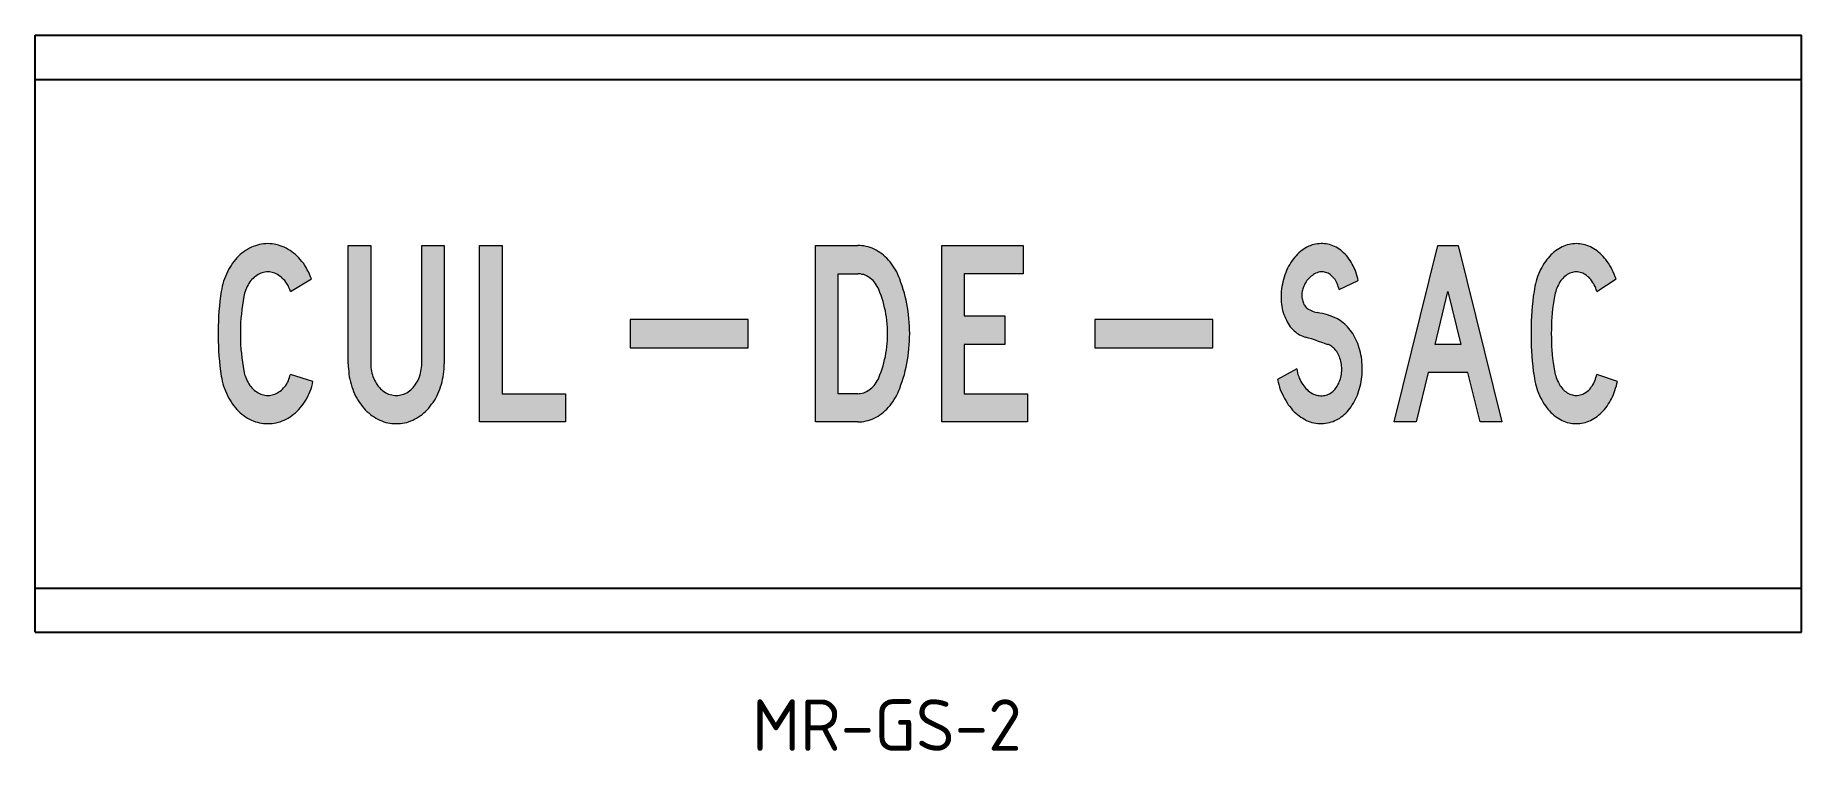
# Model space of a CAD drawing. Extents: x 142 to 262, y -233 to -185.
import ezdxf

# ---------------------------------------------------------------- set-up
doc = ezdxf.new("R2010")
doc.units = 0
doc.header["$LTSCALE"] = 12
doc.header["$MEASUREMENT"] = 0
doc.layers.get('0').update_dxf_attribs({"linetype": 'CONTINUOUS'})
doc.layers.add('L25', color=1, linetype='CONTINUOUS')
doc.layers.add('T50', color=7, linetype='CONTINUOUS')
doc.styles.add('ISO', font='ISO3098B')

msp = doc.modelspace()

# ---------------------------------------------------------------- hatches: boundary and pattern name
at = {"layer": 'L25'}
h = msp.add_hatch(color=256, dxfattribs=at)
h.paths.add_polyline_path([(238.6, -205.7), (236.86, -205.7), (237.73, -202.1)], flags=16)
h.paths.add_polyline_path([(234.08, -210.97), (237.04, -198.98), (238.43, -198.98), (241.4, -210.97), (239.91, -210.97), (239.09, -207.62), (236.38, -207.62), (235.56, -210.97)])
h.paths.add_polyline_path([(213.75, -205.93), (221.75, -205.93), (221.75, -204.02), (213.75, -204.02)])
h.paths.add_polyline_path([(203.35, -198.98), (208.87, -198.98), (208.87, -200.9), (204.87, -200.9), (204.87, -203.77), (207.63, -203.77), (207.63, -205.7), (204.87, -205.7), (204.87, -209.06), (209.16, -209.06), (209.16, -210.97), (203.35, -210.97)])
h.paths.add_polyline_path([(182.18, -205.93), (190.18, -205.93), (190.18, -204.02), (182.18, -204.02)])
h.paths.add_polyline_path([(171.94, -198.98), (173.47, -198.98), (173.47, -209.06), (177.78, -209.06), (177.78, -210.97), (171.94, -210.97)])
h.paths.add_polyline_path([(246.45, -198.85), (246.32, -198.86), (246.2, -198.87), (246.08, -198.89), (245.96, -198.91), (245.84, -198.94), (245.72, -198.98), (245.61, -199.03), (245.49, -199.08), (245.37, -199.13), (245.26, -199.2), (245.15, -199.27), (245.04, -199.35), (244.93, -199.43), (244.83, -199.52), (244.73, -199.62), (244.63, -199.72), (244.53, -199.83), (244.44, -199.93), (244.35, -200.06), (244.26, -200.19), (244.18, -200.33), (244.1, -200.47), (244.02, -200.62), (243.95, -200.77), (243.89, -200.92), (243.82, -201.08), (243.77, -201.24), (243.72, -201.41), (243.68, -201.58), (243.63, -201.75), (243.6, -201.92), (243.58, -202.1), (243.53, -202.43), (243.49, -202.77), (243.46, -203.11), (243.43, -203.44), (243.41, -203.79), (243.39, -204.12), (243.38, -204.47), (243.38, -204.8), (243.38, -205.15), (243.38, -205.49), (243.39, -205.83), (243.41, -206.17), (243.43, -206.5), (243.46, -206.85), (243.49, -207.18), (243.53, -207.52), (243.58, -207.86), (243.6, -208.03), (243.63, -208.21), (243.68, -208.38), (243.72, -208.54), (243.77, -208.71), (243.82, -208.87), (243.89, -209.03), (243.95, -209.18), (244.02, -209.34), (244.1, -209.48), (244.18, -209.62), (244.26, -209.76), (244.35, -209.89), (244.44, -210.02), (244.53, -210.13), (244.63, -210.23), (244.73, -210.33), (244.83, -210.43), (244.93, -210.52), (245.04, -210.61), (245.15, -210.68), (245.26, -210.75), (245.37, -210.82), (245.49, -210.87), (245.61, -210.92), (245.72, -210.97), (245.84, -211.01), (245.96, -211.04), (246.08, -211.06), (246.2, -211.08), (246.32, -211.09), (246.45, -211.09), (246.57, -211.09), (246.69, -211.08), (246.81, -211.06), (246.93, -211.04), (247.05, -211.01), (247.17, -210.97), (247.3, -210.92), (247.41, -210.87), (247.52, -210.82), (247.64, -210.75), (247.75, -210.68), (247.86, -210.61), (247.96, -210.52), (248.07, -210.43), (248.17, -210.33), (248.27, -210.23), (248.36, -210.13), (248.45, -210.02), (248.54, -209.9), (248.62, -209.78), (248.7, -209.66), (248.77, -209.53), (248.84, -209.4), (248.91, -209.26), (248.97, -209.12), (249.02, -208.98), (249.07, -208.83), (249.12, -208.68), (249.17, -208.53), (249.21, -208.37), (249.24, -208.22), (247.84, -207.74), (247.82, -207.85), (247.78, -207.96), (247.75, -208.08), (247.71, -208.19), (247.66, -208.3), (247.61, -208.39), (247.56, -208.49), (247.49, -208.57), (247.43, -208.66), (247.36, -208.74), (247.29, -208.81), (247.21, -208.88), (247.14, -208.94), (247.05, -208.99), (246.97, -209.04), (246.89, -209.08), (246.8, -209.11), (246.72, -209.14), (246.63, -209.16), (246.54, -209.17), (246.45, -209.18), (246.36, -209.17), (246.27, -209.16), (246.18, -209.14), (246.1, -209.11), (246.01, -209.08), (245.92, -209.04), (245.84, -208.99), (245.76, -208.94), (245.68, -208.88), (245.61, -208.81), (245.54, -208.74), (245.47, -208.66), (245.4, -208.57), (245.34, -208.49), (245.28, -208.39), (245.23, -208.29), (245.17, -208.19), (245.13, -208.08), (245.09, -207.96), (245.05, -207.85), (245.02, -207.74), (244.99, -207.62), (244.97, -207.5), (244.92, -207.22), (244.88, -206.94), (244.84, -206.66), (244.82, -206.38), (244.79, -206.1), (244.77, -205.83), (244.76, -205.54), (244.76, -205.26), (244.75, -204.97), (244.76, -204.7), (244.76, -204.41), (244.77, -204.13), (244.79, -203.85), (244.82, -203.57), (244.84, -203.29), (244.88, -203.01), (244.92, -202.73), (244.97, -202.45), (244.99, -202.33), (245.02, -202.21), (245.05, -202.1), (245.09, -201.98), (245.13, -201.88), (245.17, -201.77), (245.23, -201.66), (245.28, -201.57), (245.34, -201.46), (245.4, -201.37), (245.47, -201.29), (245.54, -201.22), (245.61, -201.14), (245.68, -201.08), (245.76, -201.01), (245.84, -200.96), (245.92, -200.91), (246.01, -200.87), (246.1, -200.84), (246.18, -200.81), (246.27, -200.79), (246.36, -200.78), (246.45, -200.78), (246.54, -200.78), (246.63, -200.79), (246.72, -200.81), (246.8, -200.84), (246.89, -200.87), (246.97, -200.91), (247.05, -200.96), (247.14, -201.01), (247.21, -201.08), (247.29, -201.14), (247.36, -201.22), (247.43, -201.29), (247.49, -201.37), (247.56, -201.47), (247.61, -201.57), (247.67, -201.66), (247.72, -201.77), (247.77, -201.87), (247.8, -201.98), (247.84, -202.1), (249.15, -201.25), (249.09, -201.1), (249.03, -200.93), (248.96, -200.78), (248.88, -200.63), (248.81, -200.48), (248.72, -200.33), (248.63, -200.19), (248.55, -200.06), (248.45, -199.93), (248.36, -199.83), (248.27, -199.72), (248.17, -199.62), (248.07, -199.52), (247.96, -199.43), (247.86, -199.35), (247.75, -199.27), (247.64, -199.2), (247.52, -199.13), (247.41, -199.08), (247.3, -199.03), (247.17, -198.98), (247.05, -198.94), (246.93, -198.91), (246.81, -198.89), (246.69, -198.87), (246.57, -198.86)])
h.paths.add_polyline_path([(230.33, -201.98), (231.64, -201.37), (231.6, -201.22), (231.56, -201.08), (231.52, -200.92), (231.47, -200.78), (231.42, -200.64), (231.35, -200.51), (231.29, -200.37), (231.23, -200.24), (231.16, -200.11), (231.08, -199.99), (231, -199.88), (230.92, -199.77), (230.83, -199.66), (230.74, -199.56), (230.64, -199.47), (230.55, -199.38), (230.45, -199.3), (230.34, -199.22), (230.24, -199.15), (230.13, -199.1), (230.02, -199.04), (229.91, -198.99), (229.8, -198.95), (229.68, -198.92), (229.57, -198.89), (229.46, -198.87), (229.34, -198.86), (229.23, -198.85), (229.11, -198.85), (228.99, -198.86), (228.86, -198.87), (228.74, -198.89), (228.62, -198.91), (228.5, -198.94), (228.38, -198.99), (228.27, -199.03), (228.15, -199.09), (228.04, -199.15), (227.93, -199.22), (227.82, -199.3), (227.71, -199.38), (227.61, -199.47), (227.51, -199.57), (227.41, -199.67), (227.32, -199.78), (227.23, -199.89), (227.14, -200), (227.06, -200.13), (226.98, -200.26), (226.9, -200.39), (226.83, -200.53), (226.77, -200.68), (226.71, -200.82), (226.65, -200.97), (226.6, -201.13), (226.55, -201.28), (226.52, -201.44), (226.48, -201.6), (226.45, -201.76), (226.43, -201.93), (226.41, -202.1), (226.4, -202.24), (226.39, -202.39), (226.39, -202.54), (226.4, -202.68), (226.41, -202.83), (226.42, -202.97), (226.45, -203.12), (226.47, -203.26), (226.5, -203.4), (226.54, -203.54), (226.59, -203.67), (226.64, -203.81), (226.69, -203.93), (226.75, -204.05), (226.81, -204.17), (226.88, -204.29), (226.95, -204.4), (227.02, -204.5), (227.11, -204.6), (227.19, -204.69), (227.28, -204.78), (227.37, -204.85), (227.46, -204.93), (227.56, -204.99), (227.65, -205.06), (227.75, -205.11), (227.86, -205.15), (227.96, -205.18), (228.06, -205.22), (228.26, -205.27), (228.46, -205.32), (228.66, -205.39), (228.85, -205.46), (229.2, -205.58), (229.54, -205.7), (229.62, -205.72), (229.7, -205.76), (229.77, -205.81), (229.85, -205.85), (229.92, -205.91), (229.98, -205.97), (230.05, -206.03), (230.11, -206.11), (230.17, -206.19), (230.22, -206.27), (230.27, -206.36), (230.31, -206.45), (230.36, -206.54), (230.39, -206.64), (230.43, -206.75), (230.45, -206.85), (230.48, -206.96), (230.49, -207.06), (230.5, -207.17), (230.52, -207.29), (230.52, -207.39), (230.51, -207.51), (230.5, -207.62), (230.49, -207.73), (230.47, -207.84), (230.45, -207.95), (230.42, -208.05), (230.39, -208.16), (230.35, -208.26), (230.31, -208.35), (230.26, -208.45), (230.21, -208.54), (230.16, -208.62), (230.1, -208.7), (230.04, -208.77), (229.98, -208.84), (229.91, -208.9), (229.84, -208.96), (229.76, -209.02), (229.69, -209.06), (229.61, -209.1), (229.53, -209.13), (229.45, -209.16), (229.37, -209.18), (229.27, -209.19), (229.18, -209.2), (229.08, -209.2), (228.98, -209.19), (228.88, -209.17), (228.79, -209.15), (228.69, -209.12), (228.6, -209.08), (228.5, -209.04), (228.41, -208.98), (228.33, -208.92), (228.24, -208.86), (228.16, -208.78), (228.08, -208.71), (228.01, -208.62), (227.93, -208.53), (227.86, -208.43), (227.8, -208.33), (227.74, -208.23), (227.68, -208.12), (227.63, -208), (227.59, -207.88), (227.54, -207.76), (227.51, -207.63), (227.48, -207.51), (227.46, -207.37), (226.15, -208.1), (226.19, -208.27), (226.24, -208.44), (226.29, -208.61), (226.34, -208.77), (226.41, -208.93), (226.48, -209.09), (226.55, -209.24), (226.63, -209.39), (226.71, -209.53), (226.8, -209.67), (226.88, -209.81), (226.98, -209.93), (227.08, -210.05), (227.18, -210.17), (227.28, -210.28), (227.4, -210.38), (227.51, -210.48), (227.62, -210.57), (227.74, -210.66), (227.86, -210.73), (227.98, -210.8), (228.11, -210.87), (228.24, -210.92), (228.36, -210.97), (228.49, -211.01), (228.62, -211.04), (228.75, -211.06), (228.88, -211.08), (229.02, -211.09), (229.15, -211.09), (229.28, -211.08), (229.42, -211.07), (229.54, -211.04), (229.68, -211.01), (229.8, -210.97), (229.93, -210.94), (230.04, -210.89), (230.15, -210.83), (230.26, -210.78), (230.38, -210.71), (230.48, -210.63), (230.59, -210.56), (230.69, -210.47), (230.79, -210.37), (230.88, -210.28), (230.97, -210.17), (231.06, -210.06), (231.15, -209.94), (231.23, -209.82), (231.31, -209.69), (231.39, -209.56), (231.46, -209.43), (231.52, -209.29), (231.58, -209.15), (231.63, -209), (231.68, -208.85), (231.73, -208.7), (231.77, -208.54), (231.8, -208.38), (231.84, -208.23), (231.86, -208.06), (231.88, -207.9), (231.9, -207.74), (231.91, -207.57), (231.91, -207.41), (231.91, -207.24), (231.9, -207.08), (231.89, -206.91), (231.87, -206.75), (231.85, -206.58), (231.82, -206.42), (231.79, -206.26), (231.75, -206.1), (231.7, -205.95), (231.65, -205.8), (231.6, -205.65), (231.54, -205.51), (231.47, -205.37), (231.41, -205.23), (231.33, -205.1), (231.26, -204.97), (231.18, -204.85), (231.09, -204.73), (231, -204.63), (230.91, -204.52), (230.81, -204.42), (230.72, -204.32), (230.62, -204.23), (230.51, -204.16), (230.4, -204.08), (230.29, -204.01), (230.18, -203.95), (230.06, -203.9), (229.9, -203.83), (229.72, -203.76), (229.55, -203.7), (229.38, -203.65), (229.2, -203.6), (229.02, -203.57), (228.85, -203.53), (228.74, -203.51), (228.64, -203.48), (228.53, -203.45), (228.43, -203.41), (228.34, -203.36), (228.24, -203.3), (228.19, -203.26), (228.13, -203.21), (228.08, -203.17), (228.03, -203.11), (227.99, -203.04), (227.95, -202.98), (227.92, -202.91), (227.89, -202.84), (227.86, -202.76), (227.84, -202.68), (227.82, -202.6), (227.81, -202.52), (227.8, -202.43), (227.8, -202.35), (227.8, -202.26), (227.81, -202.17), (227.82, -202.09), (227.84, -202.01), (227.86, -201.93), (227.89, -201.86), (227.93, -201.75), (227.98, -201.65), (228.03, -201.55), (228.09, -201.46), (228.15, -201.37), (228.22, -201.28), (228.29, -201.2), (228.36, -201.13), (228.43, -201.06), (228.52, -201.01), (228.59, -200.95), (228.67, -200.91), (228.76, -200.87), (228.85, -200.84), (228.93, -200.8), (229.02, -200.78), (229.11, -200.78), (229.19, -200.77), (229.27, -200.78), (229.35, -200.79), (229.43, -200.81), (229.51, -200.84), (229.59, -200.87), (229.66, -200.91), (229.73, -200.96), (229.8, -201.02), (229.87, -201.08), (229.94, -201.15), (230, -201.22), (230.06, -201.3), (230.11, -201.38), (230.16, -201.48), (230.2, -201.57), (230.24, -201.67), (230.27, -201.77), (230.31, -201.87)])
h.paths.add_polyline_path([(197.63, -209.06), (196.3, -209.06), (196.3, -200.9), (197.63, -200.9), (197.73, -200.9), (197.83, -200.91), (197.93, -200.94), (198.04, -200.96), (198.14, -201), (198.23, -201.04), (198.33, -201.1), (198.42, -201.15), (198.5, -201.22), (198.59, -201.3), (198.67, -201.37), (198.75, -201.46), (198.82, -201.55), (198.89, -201.65), (198.95, -201.76), (199.01, -201.86), (199.06, -201.98), (199.14, -202.17), (199.22, -202.38), (199.29, -202.58), (199.35, -202.79), (199.41, -203), (199.46, -203.22), (199.51, -203.43), (199.55, -203.65), (199.58, -203.86), (199.61, -204.09), (199.63, -204.31), (199.65, -204.53), (199.65, -204.75), (199.66, -204.97), (199.65, -205.2), (199.65, -205.42), (199.63, -205.65), (199.61, -205.86), (199.58, -206.09), (199.55, -206.31), (199.51, -206.52), (199.46, -206.74), (199.41, -206.95), (199.35, -207.17), (199.29, -207.37), (199.22, -207.58), (199.14, -207.77), (199.06, -207.98), (199.01, -208.09), (198.95, -208.19), (198.89, -208.3), (198.82, -208.4), (198.75, -208.49), (198.67, -208.57), (198.59, -208.66), (198.5, -208.73), (198.42, -208.8), (198.33, -208.85), (198.23, -208.91), (198.14, -208.96), (198.04, -208.99), (197.93, -209.02), (197.83, -209.04), (197.73, -209.05)], flags=16)
h.paths.add_polyline_path([(197.63, -210.97), (194.77, -210.97), (194.77, -198.98), (197.63, -198.98), (197.77, -198.98), (197.91, -198.99), (198.05, -199.01), (198.2, -199.04), (198.34, -199.08), (198.47, -199.12), (198.61, -199.17), (198.75, -199.23), (198.88, -199.3), (199.01, -199.38), (199.14, -199.46), (199.26, -199.55), (199.38, -199.64), (199.5, -199.74), (199.61, -199.85), (199.72, -199.97), (199.83, -200.09), (199.93, -200.22), (200.02, -200.35), (200.11, -200.49), (200.2, -200.64), (200.28, -200.78), (200.35, -200.94), (200.42, -201.1), (200.49, -201.25), (200.57, -201.49), (200.65, -201.72), (200.73, -201.97), (200.8, -202.21), (200.86, -202.45), (200.92, -202.7), (200.97, -202.94), (201.01, -203.19), (201.05, -203.44), (201.09, -203.7), (201.11, -203.95), (201.13, -204.21), (201.15, -204.46), (201.16, -204.72), (201.17, -204.97), (201.16, -205.23), (201.15, -205.49), (201.13, -205.74), (201.11, -206), (201.09, -206.25), (201.05, -206.5), (201.01, -206.76), (200.97, -207.01), (200.92, -207.25), (200.86, -207.5), (200.8, -207.75), (200.73, -207.99), (200.65, -208.23), (200.57, -208.46), (200.49, -208.7), (200.42, -208.85), (200.35, -209.01), (200.28, -209.16), (200.2, -209.32), (200.11, -209.46), (200.02, -209.6), (199.93, -209.73), (199.83, -209.86), (199.72, -209.98), (199.61, -210.1), (199.5, -210.21), (199.38, -210.31), (199.26, -210.41), (199.14, -210.5), (199.01, -210.58), (198.88, -210.65), (198.75, -210.72), (198.61, -210.78), (198.47, -210.83), (198.34, -210.88), (198.2, -210.91), (198.05, -210.94), (197.91, -210.96), (197.77, -210.97)])
h.paths.add_polyline_path([(163.02, -207.02), (163.02, -198.98), (164.55, -198.98), (164.55, -207.02), (164.56, -207.15), (164.56, -207.28), (164.58, -207.41), (164.6, -207.53), (164.63, -207.66), (164.67, -207.78), (164.7, -207.9), (164.75, -208.02), (164.8, -208.14), (164.86, -208.24), (164.92, -208.35), (164.98, -208.45), (165.06, -208.55), (165.14, -208.64), (165.21, -208.72), (165.29, -208.8), (165.38, -208.87), (165.48, -208.93), (165.57, -208.99), (165.67, -209.04), (165.76, -209.08), (165.87, -209.11), (165.97, -209.14), (166.07, -209.16), (166.18, -209.17), (166.28, -209.18), (166.39, -209.17), (166.49, -209.16), (166.59, -209.14), (166.69, -209.11), (166.79, -209.08), (166.89, -209.04), (166.99, -208.99), (167.08, -208.93), (167.17, -208.87), (167.26, -208.8), (167.35, -208.72), (167.43, -208.64), (167.5, -208.55), (167.57, -208.45), (167.64, -208.35), (167.7, -208.24), (167.76, -208.14), (167.81, -208.02), (167.85, -207.9), (167.9, -207.78), (167.93, -207.66), (167.95, -207.53), (167.98, -207.41), (167.99, -207.28), (168.01, -207.15), (168.01, -207.02), (168.01, -198.98), (169.54, -198.98), (169.54, -207.02), (169.54, -207.2), (169.53, -207.37), (169.51, -207.55), (169.49, -207.72), (169.47, -207.9), (169.43, -208.07), (169.39, -208.24), (169.35, -208.42), (169.29, -208.58), (169.24, -208.75), (169.17, -208.9), (169.11, -209.06), (169.03, -209.22), (168.96, -209.36), (168.87, -209.51), (168.78, -209.65), (168.68, -209.78), (168.59, -209.91), (168.49, -210.03), (168.38, -210.15), (168.27, -210.26), (168.15, -210.36), (168.04, -210.47), (167.91, -210.56), (167.79, -210.64), (167.66, -210.72), (167.53, -210.79), (167.4, -210.85), (167.26, -210.91), (167.12, -210.96), (166.99, -211.01), (166.84, -211.04), (166.7, -211.06), (166.56, -211.08), (166.42, -211.09), (166.28, -211.09), (166.14, -211.09), (165.99, -211.08), (165.85, -211.06), (165.71, -211.04), (165.57, -211.01), (165.43, -210.96), (165.29, -210.91), (165.16, -210.85), (165.03, -210.79), (164.9, -210.72), (164.77, -210.64), (164.65, -210.56), (164.53, -210.47), (164.41, -210.36), (164.29, -210.26), (164.18, -210.15), (164.08, -210.03), (163.97, -209.91), (163.87, -209.78), (163.78, -209.65), (163.69, -209.51), (163.61, -209.36), (163.52, -209.22), (163.45, -209.06), (163.38, -208.9), (163.32, -208.75), (163.26, -208.58), (163.21, -208.42), (163.17, -208.24), (163.13, -208.07), (163.09, -207.9), (163.07, -207.72), (163.05, -207.55), (163.03, -207.37), (163.02, -207.2)])
h.paths.add_polyline_path([(157.56, -198.85), (157.42, -198.86), (157.27, -198.87), (157.13, -198.89), (156.99, -198.92), (156.85, -198.96), (156.71, -198.99), (156.57, -199.04), (156.44, -199.1), (156.3, -199.17), (156.18, -199.24), (156.05, -199.32), (155.92, -199.41), (155.8, -199.5), (155.68, -199.6), (155.57, -199.71), (155.46, -199.82), (155.35, -199.93), (155.25, -200.06), (155.15, -200.19), (155.06, -200.33), (154.97, -200.47), (154.89, -200.62), (154.81, -200.77), (154.74, -200.92), (154.67, -201.08), (154.61, -201.24), (154.55, -201.41), (154.5, -201.58), (154.46, -201.75), (154.43, -201.92), (154.39, -202.1), (154.34, -202.43), (154.3, -202.77), (154.27, -203.11), (154.23, -203.44), (154.21, -203.79), (154.2, -204.12), (154.18, -204.47), (154.18, -204.8), (154.18, -205.15), (154.18, -205.49), (154.2, -205.83), (154.21, -206.17), (154.23, -206.5), (154.27, -206.85), (154.3, -207.18), (154.34, -207.52), (154.39, -207.86), (154.43, -208.03), (154.46, -208.21), (154.5, -208.38), (154.55, -208.54), (154.61, -208.71), (154.67, -208.87), (154.74, -209.03), (154.81, -209.18), (154.89, -209.34), (154.97, -209.48), (155.06, -209.62), (155.15, -209.76), (155.25, -209.89), (155.35, -210.02), (155.46, -210.14), (155.57, -210.24), (155.68, -210.35), (155.8, -210.45), (155.92, -210.54), (156.05, -210.63), (156.18, -210.71), (156.3, -210.78), (156.44, -210.85), (156.57, -210.9), (156.71, -210.96), (156.85, -211), (156.99, -211.03), (157.13, -211.06), (157.27, -211.08), (157.42, -211.09), (157.56, -211.09), (157.7, -211.09), (157.84, -211.08), (157.98, -211.06), (158.12, -211.03), (158.27, -211), (158.4, -210.96), (158.54, -210.9), (158.67, -210.85), (158.81, -210.78), (158.94, -210.71), (159.07, -210.63), (159.19, -210.54), (159.31, -210.45), (159.43, -210.35), (159.54, -210.24), (159.66, -210.14), (159.76, -210.02), (159.86, -209.89), (159.96, -209.76), (160.05, -209.63), (160.14, -209.49), (160.22, -209.34), (160.29, -209.19), (160.36, -209.04), (160.43, -208.88), (160.49, -208.72), (160.54, -208.56), (160.58, -208.38), (160.62, -208.22), (159.09, -207.74), (159.06, -207.85), (159.03, -207.96), (158.99, -208.08), (158.95, -208.19), (158.89, -208.3), (158.84, -208.39), (158.77, -208.49), (158.7, -208.57), (158.63, -208.66), (158.56, -208.74), (158.48, -208.81), (158.4, -208.88), (158.31, -208.94), (158.22, -208.99), (158.13, -209.04), (158.04, -209.08), (157.94, -209.11), (157.85, -209.14), (157.75, -209.16), (157.66, -209.17), (157.56, -209.18), (157.46, -209.17), (157.36, -209.16), (157.26, -209.14), (157.17, -209.11), (157.07, -209.08), (156.98, -209.04), (156.89, -208.99), (156.8, -208.94), (156.72, -208.88), (156.63, -208.81), (156.55, -208.74), (156.48, -208.66), (156.41, -208.57), (156.34, -208.49), (156.27, -208.39), (156.21, -208.29), (156.16, -208.19), (156.11, -208.08), (156.06, -207.96), (156.02, -207.85), (155.98, -207.74), (155.95, -207.62), (155.92, -207.5), (155.87, -207.2), (155.83, -206.91), (155.79, -206.61), (155.76, -206.32), (155.73, -206.02), (155.71, -205.72), (155.7, -205.43), (155.69, -205.13), (155.69, -204.83), (155.7, -204.53), (155.71, -204.23), (155.73, -203.93), (155.76, -203.64), (155.79, -203.34), (155.83, -203.04), (155.87, -202.75), (155.92, -202.45), (155.95, -202.33), (155.98, -202.21), (156.02, -202.1), (156.06, -201.98), (156.11, -201.88), (156.16, -201.77), (156.21, -201.66), (156.27, -201.57), (156.34, -201.46), (156.41, -201.37), (156.48, -201.29), (156.55, -201.22), (156.63, -201.14), (156.72, -201.08), (156.8, -201.01), (156.89, -200.96), (156.98, -200.91), (157.07, -200.87), (157.17, -200.84), (157.26, -200.81), (157.36, -200.79), (157.46, -200.78), (157.56, -200.78), (157.66, -200.78), (157.75, -200.79), (157.85, -200.81), (157.94, -200.84), (158.04, -200.87), (158.13, -200.91), (158.22, -200.96), (158.31, -201.01), (158.4, -201.08), (158.48, -201.14), (158.56, -201.22), (158.63, -201.29), (158.7, -201.37), (158.79, -201.48), (158.86, -201.6), (158.93, -201.71), (158.98, -201.84), (159.04, -201.97), (159.09, -202.1), (160.53, -201.25), (160.46, -201.1), (160.39, -200.93), (160.32, -200.78), (160.23, -200.63), (160.15, -200.48), (160.06, -200.33), (159.97, -200.19), (159.87, -200.06), (159.76, -199.93), (159.66, -199.82), (159.54, -199.71), (159.43, -199.6), (159.31, -199.5), (159.19, -199.41), (159.07, -199.32), (158.94, -199.24), (158.81, -199.17), (158.67, -199.1), (158.54, -199.04), (158.4, -198.99), (158.27, -198.96), (158.12, -198.92), (157.98, -198.89), (157.84, -198.87), (157.7, -198.86)])

# ---------------------------------------------------------------- linework, layer by layer
at = {"color": 1, "lineweight": 0}
for points in [[(157.56, -198.85), (157.42, -198.86), (157.27, -198.87), (157.13, -198.89), (156.99, -198.92), (156.85, -198.96), (156.71, -198.99), (156.57, -199.04), (156.44, -199.1), (156.3, -199.17), (156.18, -199.24), (156.05, -199.32), (155.92, -199.41), (155.8, -199.5), (155.68, -199.6), (155.57, -199.71), (155.46, -199.82), (155.35, -199.93), (155.25, -200.06), (155.15, -200.19), (155.06, -200.33), (154.97, -200.47), (154.89, -200.62), (154.81, -200.77), (154.74, -200.92), (154.67, -201.08), (154.61, -201.24), (154.55, -201.41), (154.5, -201.58), (154.46, -201.75), (154.43, -201.92), (154.39, -202.1), (154.34, -202.43), (154.3, -202.77), (154.27, -203.11), (154.23, -203.44), (154.21, -203.79), (154.2, -204.12), (154.18, -204.47), (154.18, -204.8), (154.18, -205.15), (154.18, -205.49), (154.2, -205.83), (154.21, -206.17), (154.23, -206.5), (154.27, -206.85), (154.3, -207.18), (154.34, -207.52), (154.39, -207.86), (154.43, -208.03), (154.46, -208.21), (154.5, -208.38), (154.55, -208.54), (154.61, -208.71), (154.67, -208.87), (154.74, -209.03), (154.81, -209.18), (154.89, -209.34), (154.97, -209.48), (155.06, -209.62), (155.15, -209.76), (155.25, -209.89), (155.35, -210.02), (155.46, -210.14), (155.57, -210.24), (155.68, -210.35), (155.8, -210.45), (155.92, -210.54), (156.05, -210.63), (156.18, -210.71), (156.3, -210.78), (156.44, -210.85), (156.57, -210.9), (156.71, -210.96), (156.85, -211), (156.99, -211.03), (157.13, -211.06), (157.27, -211.08), (157.42, -211.09), (157.56, -211.09), (157.7, -211.09), (157.84, -211.08), (157.98, -211.06), (158.12, -211.03), (158.27, -211), (158.4, -210.96), (158.54, -210.9), (158.67, -210.85), (158.81, -210.78), (158.94, -210.71), (159.07, -210.63), (159.19, -210.54), (159.31, -210.45), (159.43, -210.35), (159.54, -210.24), (159.66, -210.14), (159.76, -210.02), (159.86, -209.89), (159.96, -209.76), (160.05, -209.63), (160.14, -209.49), (160.22, -209.34), (160.29, -209.19), (160.36, -209.04), (160.43, -208.88), (160.49, -208.72), (160.54, -208.56), (160.58, -208.38), (160.62, -208.22), (159.09, -207.74)], [(159.76, -199.93), (159.66, -199.82), (159.54, -199.71), (159.43, -199.6), (159.31, -199.5), (159.19, -199.41), (159.07, -199.32), (158.94, -199.24), (158.81, -199.17), (158.67, -199.1), (158.54, -199.04), (158.4, -198.99), (158.27, -198.96), (158.12, -198.92), (157.98, -198.89), (157.84, -198.87), (157.7, -198.86), (157.56, -198.85)], [(163.02, -198.98), (164.55, -198.98), (164.55, -207.02), (164.56, -207.15), (164.56, -207.28), (164.58, -207.41), (164.6, -207.53), (164.63, -207.66), (164.67, -207.78), (164.7, -207.9), (164.75, -208.02), (164.8, -208.14), (164.86, -208.24), (164.92, -208.35), (164.98, -208.45), (165.06, -208.55), (165.14, -208.64), (165.21, -208.72), (165.29, -208.8), (165.38, -208.87), (165.48, -208.93), (165.57, -208.99), (165.67, -209.04), (165.76, -209.08), (165.87, -209.11), (165.97, -209.14), (166.07, -209.16), (166.18, -209.17), (166.28, -209.18), (166.39, -209.17), (166.49, -209.16), (166.59, -209.14), (166.69, -209.11), (166.79, -209.08), (166.89, -209.04), (166.99, -208.99), (167.08, -208.93), (167.17, -208.87), (167.26, -208.8), (167.35, -208.72), (167.43, -208.64), (167.5, -208.55), (167.57, -208.45), (167.64, -208.35), (167.7, -208.24), (167.76, -208.14), (167.81, -208.02), (167.85, -207.9), (167.9, -207.78), (167.93, -207.66), (167.95, -207.53), (167.98, -207.41), (167.99, -207.28), (168.01, -207.15), (168.01, -207.02), (168.01, -198.98), (169.54, -198.98), (169.54, -207.02)], [(163.02, -207.02), (163.02, -198.98)], [(171.94, -198.98), (173.47, -198.98), (173.47, -209.06), (177.78, -209.06), (177.78, -210.97), (171.94, -210.97), (171.94, -198.98), (171.94, -198.98)], [(197.63, -210.97), (194.77, -210.97), (194.77, -198.98)], [(194.77, -198.98), (197.63, -198.98)], [(200.49, -201.25), (200.42, -201.1), (200.35, -200.94), (200.28, -200.78), (200.2, -200.64), (200.11, -200.49), (200.02, -200.35), (199.93, -200.22), (199.83, -200.09), (199.72, -199.97), (199.61, -199.85), (199.5, -199.74), (199.38, -199.64), (199.26, -199.55), (199.14, -199.46), (199.01, -199.38), (198.88, -199.3), (198.75, -199.23), (198.61, -199.17), (198.47, -199.12), (198.34, -199.08), (198.2, -199.04), (198.05, -199.01), (197.91, -198.99), (197.77, -198.98), (197.63, -198.98)], [(203.35, -198.98), (208.87, -198.98), (208.87, -200.9), (204.87, -200.9), (204.87, -203.77), (207.63, -203.77), (207.63, -205.7), (204.87, -205.7), (204.87, -209.06), (209.16, -209.06), (209.16, -210.97), (203.35, -210.97), (203.35, -198.98), (203.35, -198.98)], [(229.11, -198.85), (228.99, -198.86), (228.86, -198.87), (228.74, -198.89), (228.62, -198.91), (228.5, -198.94), (228.38, -198.99), (228.27, -199.03), (228.15, -199.09), (228.04, -199.15), (227.93, -199.22), (227.82, -199.3), (227.71, -199.38), (227.61, -199.47), (227.51, -199.57), (227.41, -199.67), (227.32, -199.78), (227.23, -199.89), (227.14, -200), (227.06, -200.13), (226.98, -200.26), (226.9, -200.39), (226.83, -200.53), (226.77, -200.68), (226.71, -200.82), (226.65, -200.97), (226.6, -201.13), (226.55, -201.28), (226.52, -201.44), (226.48, -201.6), (226.45, -201.76), (226.43, -201.93), (226.41, -202.1), (226.4, -202.24), (226.39, -202.39), (226.39, -202.54), (226.4, -202.68), (226.41, -202.83), (226.42, -202.97), (226.45, -203.12), (226.47, -203.26), (226.5, -203.4), (226.54, -203.54), (226.59, -203.67), (226.64, -203.81), (226.69, -203.93), (226.75, -204.05), (226.81, -204.17), (226.88, -204.29), (226.95, -204.4), (227.02, -204.5), (227.11, -204.6), (227.19, -204.69), (227.28, -204.78), (227.37, -204.85), (227.46, -204.93), (227.56, -204.99), (227.65, -205.06), (227.75, -205.11), (227.86, -205.15), (227.96, -205.18), (228.06, -205.22)], [(230.33, -201.98), (231.64, -201.37), (231.6, -201.22), (231.56, -201.08), (231.52, -200.92), (231.47, -200.78), (231.42, -200.64), (231.35, -200.51), (231.29, -200.37), (231.23, -200.24), (231.16, -200.11), (231.08, -199.99), (231, -199.88), (230.92, -199.77), (230.83, -199.66), (230.74, -199.56), (230.64, -199.47), (230.55, -199.38), (230.45, -199.3), (230.34, -199.22), (230.24, -199.15), (230.13, -199.1), (230.02, -199.04), (229.91, -198.99), (229.8, -198.95), (229.68, -198.92), (229.57, -198.89), (229.46, -198.87), (229.34, -198.86), (229.23, -198.85), (229.11, -198.85)], [(234.08, -210.97), (237.04, -198.98), (238.43, -198.98), (241.4, -210.97), (239.91, -210.97), (239.09, -207.62), (236.38, -207.62), (235.56, -210.97), (234.08, -210.97), (234.08, -210.97)], [(246.45, -198.85), (246.32, -198.86), (246.2, -198.87), (246.08, -198.89), (245.96, -198.91), (245.84, -198.94), (245.72, -198.98), (245.61, -199.03), (245.49, -199.08), (245.37, -199.13), (245.26, -199.2), (245.15, -199.27), (245.04, -199.35), (244.93, -199.43), (244.83, -199.52), (244.73, -199.62), (244.63, -199.72), (244.53, -199.83), (244.44, -199.93), (244.35, -200.06), (244.26, -200.19), (244.18, -200.33), (244.1, -200.47), (244.02, -200.62), (243.95, -200.77), (243.89, -200.92), (243.82, -201.08), (243.77, -201.24), (243.72, -201.41), (243.68, -201.58), (243.63, -201.75), (243.6, -201.92), (243.58, -202.1), (243.53, -202.43), (243.49, -202.77), (243.46, -203.11), (243.43, -203.44), (243.41, -203.79), (243.39, -204.12), (243.38, -204.47), (243.38, -204.8), (243.38, -205.15), (243.38, -205.49), (243.39, -205.83), (243.41, -206.17), (243.43, -206.5), (243.46, -206.85), (243.49, -207.18), (243.53, -207.52), (243.58, -207.86), (243.6, -208.03), (243.63, -208.21), (243.68, -208.38), (243.72, -208.54), (243.77, -208.71), (243.82, -208.87), (243.89, -209.03), (243.95, -209.18), (244.02, -209.34), (244.1, -209.48), (244.18, -209.62), (244.26, -209.76), (244.35, -209.89), (244.44, -210.02), (244.53, -210.13), (244.63, -210.23), (244.73, -210.33), (244.83, -210.43), (244.93, -210.52), (245.04, -210.61), (245.15, -210.68), (245.26, -210.75), (245.37, -210.82), (245.49, -210.87), (245.61, -210.92), (245.72, -210.97), (245.84, -211.01), (245.96, -211.04), (246.08, -211.06), (246.2, -211.08), (246.32, -211.09), (246.45, -211.09), (246.57, -211.09), (246.69, -211.08), (246.81, -211.06), (246.93, -211.04), (247.05, -211.01), (247.17, -210.97), (247.3, -210.92), (247.41, -210.87), (247.52, -210.82), (247.64, -210.75), (247.75, -210.68), (247.86, -210.61), (247.96, -210.52), (248.07, -210.43), (248.17, -210.33), (248.27, -210.23), (248.36, -210.13), (248.45, -210.02), (248.54, -209.9), (248.62, -209.78), (248.7, -209.66), (248.77, -209.53), (248.84, -209.4), (248.91, -209.26), (248.97, -209.12), (249.02, -208.98), (249.07, -208.83), (249.12, -208.68), (249.17, -208.53), (249.21, -208.37), (249.24, -208.22), (247.84, -207.74)], [(248.45, -199.93), (248.36, -199.83), (248.27, -199.72), (248.17, -199.62), (248.07, -199.52), (247.96, -199.43), (247.86, -199.35), (247.75, -199.27), (247.64, -199.2), (247.52, -199.13), (247.41, -199.08), (247.3, -199.03), (247.17, -198.98), (247.05, -198.94), (246.93, -198.91), (246.81, -198.89), (246.69, -198.87), (246.57, -198.86), (246.45, -198.85)], [(160.53, -201.25), (160.46, -201.1), (160.39, -200.93), (160.32, -200.78), (160.23, -200.63), (160.15, -200.48), (160.06, -200.33), (159.97, -200.19), (159.87, -200.06), (159.76, -199.93)], [(249.15, -201.25), (249.09, -201.1), (249.03, -200.93), (248.96, -200.78), (248.88, -200.63), (248.81, -200.48), (248.72, -200.33), (248.63, -200.19), (248.55, -200.06), (248.45, -199.93)], [(157.56, -200.78), (157.46, -200.78), (157.36, -200.79), (157.26, -200.81), (157.17, -200.84), (157.07, -200.87), (156.98, -200.91), (156.89, -200.96), (156.8, -201.01), (156.72, -201.08), (156.63, -201.14), (156.55, -201.22), (156.48, -201.29), (156.41, -201.37), (156.34, -201.46), (156.27, -201.57), (156.21, -201.66), (156.16, -201.77), (156.11, -201.88), (156.06, -201.98), (156.02, -202.1), (155.98, -202.21), (155.95, -202.33), (155.92, -202.45), (155.87, -202.75), (155.83, -203.04), (155.79, -203.34), (155.76, -203.64), (155.73, -203.93), (155.71, -204.23), (155.7, -204.53), (155.69, -204.83), (155.69, -205.13), (155.7, -205.43), (155.71, -205.72), (155.73, -206.02), (155.76, -206.32), (155.79, -206.61), (155.83, -206.91), (155.87, -207.2), (155.92, -207.5), (155.95, -207.62), (155.98, -207.74), (156.02, -207.85), (156.06, -207.96), (156.11, -208.08), (156.16, -208.19), (156.21, -208.29), (156.27, -208.39), (156.34, -208.49), (156.41, -208.57), (156.48, -208.66), (156.55, -208.74), (156.63, -208.81), (156.72, -208.88), (156.8, -208.94), (156.89, -208.99), (156.98, -209.04), (157.07, -209.08), (157.17, -209.11), (157.26, -209.14), (157.36, -209.16), (157.46, -209.17), (157.56, -209.18), (157.66, -209.17), (157.75, -209.16), (157.85, -209.14), (157.94, -209.11), (158.04, -209.08), (158.13, -209.04), (158.22, -208.99), (158.31, -208.94), (158.4, -208.88), (158.48, -208.81), (158.56, -208.74), (158.63, -208.66), (158.7, -208.57), (158.77, -208.49), (158.84, -208.39), (158.89, -208.3), (158.95, -208.19), (158.99, -208.08), (159.03, -207.96), (159.06, -207.85), (159.09, -207.74)], [(158.7, -201.37), (158.63, -201.29), (158.56, -201.22), (158.48, -201.14), (158.4, -201.08), (158.31, -201.01), (158.22, -200.96), (158.13, -200.91), (158.04, -200.87), (157.94, -200.84), (157.85, -200.81), (157.75, -200.79), (157.66, -200.78), (157.56, -200.78)], [(159.09, -202.1), (159.04, -201.97), (158.98, -201.84), (158.93, -201.71), (158.86, -201.6), (158.79, -201.48), (158.7, -201.37)], [(159.09, -202.1), (160.53, -201.25)], [(197.63, -209.06), (196.3, -209.06), (196.3, -200.9)], [(196.3, -200.9), (197.63, -200.9)], [(199.06, -201.98), (199.01, -201.86), (198.95, -201.76), (198.89, -201.65), (198.82, -201.55), (198.75, -201.46), (198.67, -201.37), (198.59, -201.3), (198.5, -201.22), (198.42, -201.15), (198.33, -201.1), (198.23, -201.04), (198.14, -201), (198.04, -200.96), (197.93, -200.94), (197.83, -200.91), (197.73, -200.9), (197.63, -200.9)], [(200.49, -208.7), (200.57, -208.46), (200.65, -208.23), (200.73, -207.99), (200.8, -207.75), (200.86, -207.5), (200.92, -207.25), (200.97, -207.01), (201.01, -206.76), (201.05, -206.5), (201.09, -206.25), (201.11, -206), (201.13, -205.74), (201.15, -205.49), (201.16, -205.23), (201.17, -204.97), (201.16, -204.72), (201.15, -204.46), (201.13, -204.21), (201.11, -203.95), (201.09, -203.7), (201.05, -203.44), (201.01, -203.19), (200.97, -202.94), (200.92, -202.7), (200.86, -202.45), (200.8, -202.21), (200.73, -201.97), (200.65, -201.72), (200.57, -201.49), (200.49, -201.25)], [(229.11, -200.78), (229.02, -200.78), (228.93, -200.8), (228.85, -200.84), (228.76, -200.87), (228.67, -200.91), (228.59, -200.95), (228.52, -201.01), (228.43, -201.06), (228.36, -201.13), (228.29, -201.2), (228.22, -201.28), (228.15, -201.37), (228.09, -201.46), (228.03, -201.55), (227.98, -201.65), (227.93, -201.75), (227.89, -201.86)], [(230.33, -201.98), (230.31, -201.87), (230.27, -201.77), (230.24, -201.67), (230.2, -201.57), (230.16, -201.48), (230.11, -201.38), (230.06, -201.3), (230, -201.22), (229.94, -201.15), (229.87, -201.08), (229.8, -201.02), (229.73, -200.96), (229.66, -200.91), (229.59, -200.87), (229.51, -200.84), (229.43, -200.81), (229.35, -200.79), (229.27, -200.78), (229.19, -200.77), (229.11, -200.78)], [(246.45, -200.78), (246.36, -200.78), (246.27, -200.79), (246.18, -200.81), (246.1, -200.84), (246.01, -200.87), (245.92, -200.91), (245.84, -200.96), (245.76, -201.01), (245.68, -201.08), (245.61, -201.14), (245.54, -201.22), (245.47, -201.29), (245.4, -201.37), (245.34, -201.46), (245.28, -201.57), (245.23, -201.66), (245.17, -201.77), (245.13, -201.88), (245.09, -201.98), (245.05, -202.1), (245.02, -202.21), (244.99, -202.33), (244.97, -202.45), (244.92, -202.73), (244.88, -203.01), (244.84, -203.29), (244.82, -203.57), (244.79, -203.85), (244.77, -204.13), (244.76, -204.41), (244.76, -204.7), (244.75, -204.97), (244.76, -205.26), (244.76, -205.54), (244.77, -205.83), (244.79, -206.1), (244.82, -206.38), (244.84, -206.66), (244.88, -206.94), (244.92, -207.22), (244.97, -207.5), (244.99, -207.62), (245.02, -207.74), (245.05, -207.85), (245.09, -207.96), (245.13, -208.08), (245.17, -208.19), (245.23, -208.29), (245.28, -208.39), (245.34, -208.49), (245.4, -208.57), (245.47, -208.66), (245.54, -208.74), (245.61, -208.81), (245.68, -208.88), (245.76, -208.94), (245.84, -208.99), (245.92, -209.04), (246.01, -209.08), (246.1, -209.11), (246.18, -209.14), (246.27, -209.16), (246.36, -209.17), (246.45, -209.18), (246.54, -209.17), (246.63, -209.16), (246.72, -209.14), (246.8, -209.11), (246.89, -209.08), (246.97, -209.04), (247.05, -208.99), (247.14, -208.94), (247.21, -208.88), (247.29, -208.81), (247.36, -208.74), (247.43, -208.66), (247.49, -208.57), (247.56, -208.49), (247.61, -208.39), (247.66, -208.3), (247.71, -208.19), (247.75, -208.08), (247.78, -207.96), (247.82, -207.85), (247.84, -207.74)], [(247.49, -201.37), (247.43, -201.29), (247.36, -201.22), (247.29, -201.14), (247.21, -201.08), (247.14, -201.01), (247.05, -200.96), (246.97, -200.91), (246.89, -200.87), (246.8, -200.84), (246.72, -200.81), (246.63, -200.79), (246.54, -200.78), (246.45, -200.78)], [(247.84, -202.1), (247.8, -201.98), (247.77, -201.87), (247.72, -201.77), (247.67, -201.66), (247.61, -201.57), (247.56, -201.47), (247.49, -201.37)], [(247.84, -202.1), (249.15, -201.25)], [(199.06, -207.98), (199.14, -207.77), (199.22, -207.58), (199.29, -207.37), (199.35, -207.17), (199.41, -206.95), (199.46, -206.74), (199.51, -206.52), (199.55, -206.31), (199.58, -206.09), (199.61, -205.86), (199.63, -205.65), (199.65, -205.42), (199.65, -205.2), (199.66, -204.97), (199.65, -204.75), (199.65, -204.53), (199.63, -204.31), (199.61, -204.09), (199.58, -203.86), (199.55, -203.65), (199.51, -203.43), (199.46, -203.22), (199.41, -203), (199.35, -202.79), (199.29, -202.58), (199.22, -202.38), (199.14, -202.17), (199.06, -201.98)], [(227.89, -201.86), (227.86, -201.93), (227.84, -202.01), (227.82, -202.09), (227.81, -202.17), (227.8, -202.26), (227.8, -202.35), (227.8, -202.43), (227.81, -202.52), (227.82, -202.6), (227.84, -202.68), (227.86, -202.76), (227.89, -202.84), (227.92, -202.91), (227.95, -202.98), (227.99, -203.04), (228.03, -203.11), (228.08, -203.17), (228.13, -203.21), (228.19, -203.26), (228.24, -203.3)], [(238.6, -205.7), (236.86, -205.7), (237.73, -202.1), (238.6, -205.7), (238.6, -205.7)], [(227.46, -207.37), (226.15, -208.1), (226.19, -208.27), (226.24, -208.44), (226.29, -208.61), (226.34, -208.77), (226.41, -208.93), (226.48, -209.09), (226.55, -209.24), (226.63, -209.39), (226.71, -209.53), (226.8, -209.67), (226.88, -209.81), (226.98, -209.93), (227.08, -210.05), (227.18, -210.17), (227.28, -210.28), (227.4, -210.38), (227.51, -210.48), (227.62, -210.57), (227.74, -210.66), (227.86, -210.73), (227.98, -210.8), (228.11, -210.87), (228.24, -210.92), (228.36, -210.97), (228.49, -211.01), (228.62, -211.04), (228.75, -211.06), (228.88, -211.08), (229.02, -211.09), (229.15, -211.09), (229.28, -211.08), (229.42, -211.07), (229.54, -211.04), (229.68, -211.01), (229.8, -210.97), (229.93, -210.94), (230.04, -210.89), (230.15, -210.83), (230.26, -210.78), (230.38, -210.71), (230.48, -210.63), (230.59, -210.56), (230.69, -210.47), (230.79, -210.37), (230.88, -210.28), (230.97, -210.17), (231.06, -210.06), (231.15, -209.94), (231.23, -209.82), (231.31, -209.69), (231.39, -209.56), (231.46, -209.43), (231.52, -209.29), (231.58, -209.15), (231.63, -209), (231.68, -208.85), (231.73, -208.7), (231.77, -208.54), (231.8, -208.38), (231.84, -208.23), (231.86, -208.06), (231.88, -207.9), (231.9, -207.74), (231.91, -207.57), (231.91, -207.41), (231.91, -207.24), (231.9, -207.08), (231.89, -206.91), (231.87, -206.75), (231.85, -206.58), (231.82, -206.42), (231.79, -206.26), (231.75, -206.1), (231.7, -205.95), (231.65, -205.8), (231.6, -205.65), (231.54, -205.51), (231.47, -205.37), (231.41, -205.23), (231.33, -205.1), (231.26, -204.97), (231.18, -204.85), (231.09, -204.73), (231, -204.63), (230.91, -204.52), (230.81, -204.42), (230.72, -204.32), (230.62, -204.23), (230.51, -204.16), (230.4, -204.08), (230.29, -204.01), (230.18, -203.95), (230.06, -203.9), (229.9, -203.83), (229.72, -203.76), (229.55, -203.7), (229.38, -203.65), (229.2, -203.6), (229.02, -203.57), (228.85, -203.53)], [(228.24, -203.3), (228.34, -203.36), (228.43, -203.41), (228.53, -203.45), (228.64, -203.48), (228.74, -203.51), (228.85, -203.53)], [(182.18, -205.93), (190.18, -205.93), (190.18, -204.02), (182.18, -204.02), (182.18, -205.93), (182.18, -205.93)], [(213.75, -205.93), (221.75, -205.93), (221.75, -204.02), (213.75, -204.02), (213.75, -205.93), (213.75, -205.93)], [(228.85, -205.46), (228.66, -205.39), (228.46, -205.32), (228.26, -205.27), (228.06, -205.22)], [(228.85, -205.46), (229.2, -205.58), (229.54, -205.7)], [(230.5, -207.62), (230.51, -207.51), (230.52, -207.39), (230.52, -207.29), (230.5, -207.17), (230.49, -207.06), (230.48, -206.96), (230.45, -206.85), (230.43, -206.75), (230.39, -206.64), (230.36, -206.54), (230.31, -206.45), (230.27, -206.36), (230.22, -206.27), (230.17, -206.19), (230.11, -206.11), (230.05, -206.03), (229.98, -205.97), (229.92, -205.91), (229.85, -205.85), (229.77, -205.81), (229.7, -205.76), (229.62, -205.72), (229.54, -205.7)], [(163.02, -207.02), (163.02, -207.2), (163.03, -207.37), (163.05, -207.55), (163.07, -207.72), (163.09, -207.9), (163.13, -208.07), (163.17, -208.24), (163.21, -208.42), (163.26, -208.58), (163.32, -208.75), (163.38, -208.9), (163.45, -209.06), (163.52, -209.22), (163.61, -209.36), (163.69, -209.51), (163.78, -209.65), (163.87, -209.78), (163.97, -209.91), (164.08, -210.03), (164.18, -210.15), (164.29, -210.26), (164.41, -210.36), (164.53, -210.47), (164.65, -210.56), (164.77, -210.64), (164.9, -210.72), (165.03, -210.79), (165.16, -210.85), (165.29, -210.91), (165.43, -210.96), (165.57, -211.01), (165.71, -211.04), (165.85, -211.06), (165.99, -211.08), (166.14, -211.09), (166.28, -211.09)], [(166.28, -211.09), (166.42, -211.09), (166.56, -211.08), (166.7, -211.06), (166.84, -211.04), (166.99, -211.01), (167.12, -210.96), (167.26, -210.91), (167.4, -210.85), (167.53, -210.79), (167.66, -210.72), (167.79, -210.64), (167.91, -210.56), (168.04, -210.47), (168.15, -210.36), (168.27, -210.26), (168.38, -210.15), (168.49, -210.03), (168.59, -209.91), (168.68, -209.78), (168.78, -209.65), (168.87, -209.51), (168.96, -209.36), (169.03, -209.22), (169.11, -209.06), (169.17, -208.9), (169.24, -208.75), (169.29, -208.58), (169.35, -208.42), (169.39, -208.24), (169.43, -208.07), (169.47, -207.9), (169.49, -207.72), (169.51, -207.55), (169.53, -207.37), (169.54, -207.2), (169.54, -207.02)], [(227.46, -207.37), (227.48, -207.51), (227.51, -207.63), (227.54, -207.76), (227.59, -207.88), (227.63, -208), (227.68, -208.12), (227.74, -208.23), (227.8, -208.33), (227.86, -208.43), (227.93, -208.53), (228.01, -208.62), (228.08, -208.71), (228.16, -208.78), (228.24, -208.86), (228.33, -208.92), (228.41, -208.98), (228.5, -209.04), (228.6, -209.08), (228.69, -209.12), (228.79, -209.15), (228.88, -209.17), (228.98, -209.19), (229.08, -209.2), (229.18, -209.2), (229.27, -209.19), (229.37, -209.18)], [(197.63, -209.06), (197.73, -209.05), (197.83, -209.04), (197.93, -209.02), (198.04, -208.99), (198.14, -208.96), (198.23, -208.91), (198.33, -208.85), (198.42, -208.8), (198.5, -208.73), (198.59, -208.66), (198.67, -208.57), (198.75, -208.49), (198.82, -208.4), (198.89, -208.3), (198.95, -208.19), (199.01, -208.09), (199.06, -207.98)], [(197.63, -210.97), (197.77, -210.97), (197.91, -210.96), (198.05, -210.94), (198.2, -210.91), (198.34, -210.88), (198.47, -210.83), (198.61, -210.78), (198.75, -210.72), (198.88, -210.65), (199.01, -210.58), (199.14, -210.5), (199.26, -210.41), (199.38, -210.31), (199.5, -210.21), (199.61, -210.1), (199.72, -209.98), (199.83, -209.86), (199.93, -209.73), (200.02, -209.6), (200.11, -209.46), (200.2, -209.32), (200.28, -209.16), (200.35, -209.01), (200.42, -208.85), (200.49, -208.7)], [(229.37, -209.18), (229.45, -209.16), (229.53, -209.13), (229.61, -209.1), (229.69, -209.06), (229.76, -209.02), (229.84, -208.96), (229.91, -208.9), (229.98, -208.84), (230.04, -208.77), (230.1, -208.7), (230.16, -208.62), (230.21, -208.54), (230.26, -208.45), (230.31, -208.35), (230.35, -208.26), (230.39, -208.16), (230.42, -208.05), (230.45, -207.95), (230.47, -207.84), (230.49, -207.73), (230.5, -207.62)]]:
    msp.add_lwpolyline(points, dxfattribs=at)
at = {"layer": 'L25'}
for p, q in [((141.76, -184.68), (261.76, -184.68)), ((141.76, -225.28), (141.76, -184.68)), ((261.76, -225.28), (261.76, -184.68)), ((141.76, -187.68), (261.76, -187.68)), ((141.76, -222.28), (261.76, -222.28)), ((141.76, -225.28), (261.76, -225.28))]:
    msp.add_line(p, q, dxfattribs=at)

# ---------------------------------------------------------------- texts
at = {"layer": 'T50', "style": 'ISO'}
msp.add_text('MR-GS-2', height=3.5, dxfattribs=at).set_placement((190.46, -233.34))

doc.saveas('drawing.dxf')
